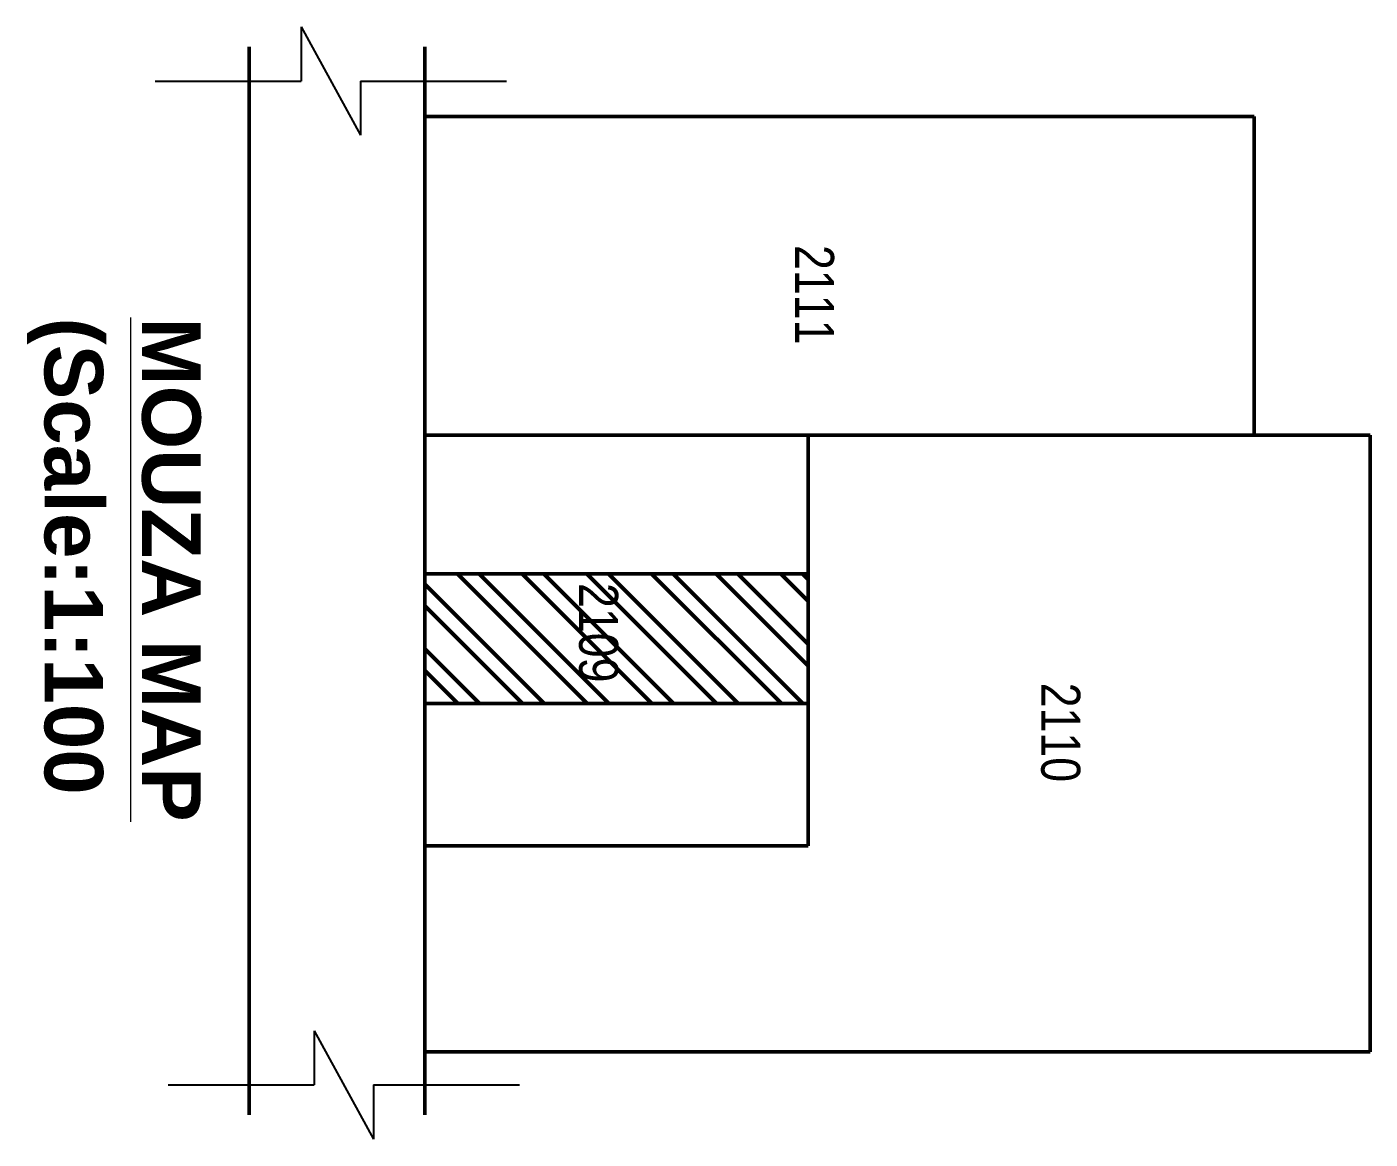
# Model space of a CAD drawing. Header units: inches. Extents: x -4010 to 92088, y -38563 to -1318.
# Drawn here: x 32809 to 33360, y -12963 to -12507 of the extents above; entities that cross this region are included whole.
import ezdxf

# ---------------------------------------------------------------- set-up
doc = ezdxf.new("R2010")
doc.units = ezdxf.units.IN
doc.header["$MEASUREMENT"] = 0
doc.layers.add('Brick wall', color=3, linetype='Continuous')
doc.layers.add('TEX', color=7, linetype='Continuous')
doc.layers.add('Column', color=2, linetype='Continuous', lineweight=50)
doc.layers.add('M-wall', color=7, linetype='Continuous', lineweight=5)
doc.styles.get("Standard").update_dxf_attribs({"font": 'ARIALN.TTF'})

msp = doc.modelspace()

# ---------------------------------------------------------------- hatches: boundary and pattern name
at = {"layer": 'Column'}
h = msp.add_hatch(dxfattribs=at)
h.set_pattern_fill('ANSI32', color=256, scale=50, angle=-90, style=0)
h.set_pattern_definition([(315, (36043, -7108.771), (13.25825, 13.25825), []), (315, (36043, -7117.61), (13.25825, 13.25825), [])])
h.paths.add_polyline_path([(32972.185, -12731.103), (32972.185, -12784.304), (33129.41, -12784.304), (33129.41, -12731.103)])
h.paths.add_polyline_path([(33055.464, -12730.858), (33055.464, -12777.996), (33031.126, -12777.996), (33031.126, -12730.858)], flags=9)

# ---------------------------------------------------------------- linework, layer by layer
at = {"layer": 'Brick wall'}
for p, q in [((32921.498, -12506.837), (32921.498, -12529.041)), ((32921.498, -12506.837), (32945.841, -12551.245)), ((32861.669, -12529.041), (32921.498, -12529.041)), ((32945.841, -12529.041), (33005.669, -12529.041)), ((32945.841, -12529.041), (32945.841, -12551.245)), ((32926.856, -12918.461), (32926.856, -12940.665)), ((32926.856, -12918.461), (32951.198, -12962.869)), ((32867.027, -12940.665), (32926.856, -12940.665)), ((32951.198, -12940.665), (33011.027, -12940.665)), ((32951.198, -12940.665), (32951.198, -12962.869))]:
    msp.add_line(p, q, dxfattribs=at)
at = {"layer": 'Column'}
for p, q in [((32900.185, -12515.032), (32900.185, -12952.881)), ((32972.185, -12515.032), (32972.185, -12952.881)), ((32972.185, -12543.636), (33312.202, -12543.636)), ((33312.202, -12543.636), (33312.202, -12674.196)), ((33359.717, -12674.196), (32972.185, -12674.196)), ((33129.41, -12674.196), (33129.41, -12842.548)), ((33359.717, -12927.022), (33359.717, -12674.196)), ((33129.41, -12731.103), (32972.185, -12731.103)), ((33129.41, -12784.304), (32972.185, -12784.304)), ((33129.41, -12842.548), (32972.185, -12842.548)), ((32972.185, -12927.022), (33359.717, -12927.022))]:
    msp.add_line(p, q, dxfattribs=at)

# ---------------------------------------------------------------- texts
at = {"layer": 'M-wall', "insert": (32809.114, -12626.001), "char_height": 24, "width": 303.37537, "attachment_point": 7, "rotation": 270}
msp.add_mtext('{\\fArial Rounded MT Bold|b1|i0|c0|p34;\\LMOUZA MAP\\P\\fArial Rounded MT Bold|b0|i0|c0|p34;\\l(Scale:1:100}', dxfattribs=at)
at = {"layer": 'TEX', "linetype": 'ByBlock', "char_height": 16, "width": 18.77154, "attachment_point": 1, "rotation": 270}
for s, insert in [('2111', (33139.972, -12596.268)), ('2109', (33051.464, -12734.858)), ('2110', (33240.89, -12775.71))]:
    msp.add_mtext(s, dxfattribs=dict(at, insert=insert))

doc.saveas('drawing.dxf')
